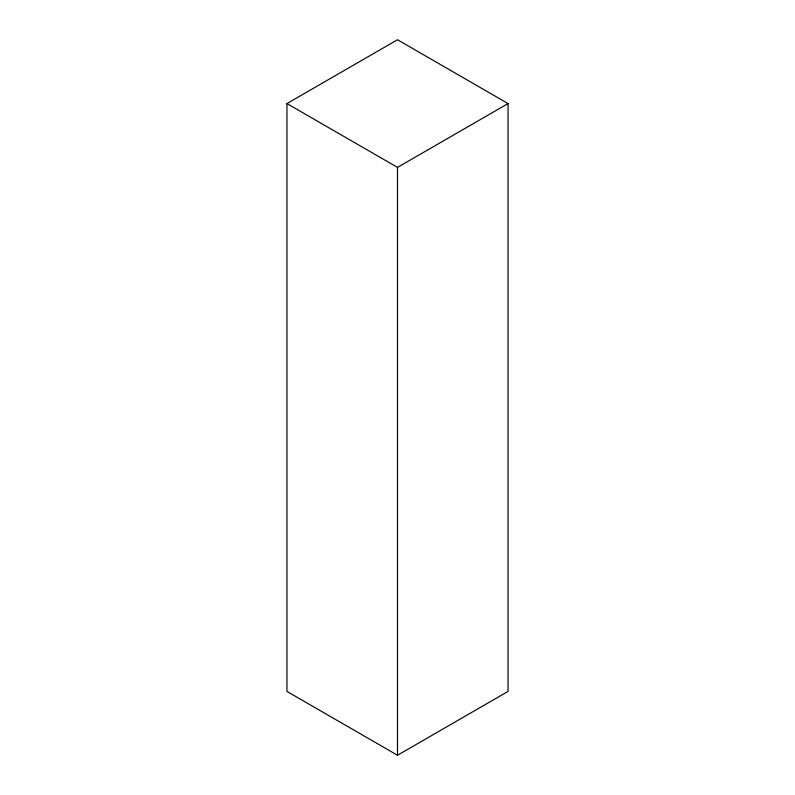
<?xml version="1.0" encoding="UTF-8"?>
<svg xmlns="http://www.w3.org/2000/svg" width="795" height="795" viewBox="0 0 795 795"><rect width="100%" height="100%" fill="white"/><g stroke="black" fill="none" stroke-linecap="round" stroke-linejoin="round"><path stroke-width="1.19" d="M286.955 103.569L397.5 39.75L508.045 103.569L508.045 691.431L397.5 755.25L286.955 691.431L286.955 103.569L397.5 167.397L508.045 103.569M397.5 167.397L397.5 755.25"/></g></svg>
